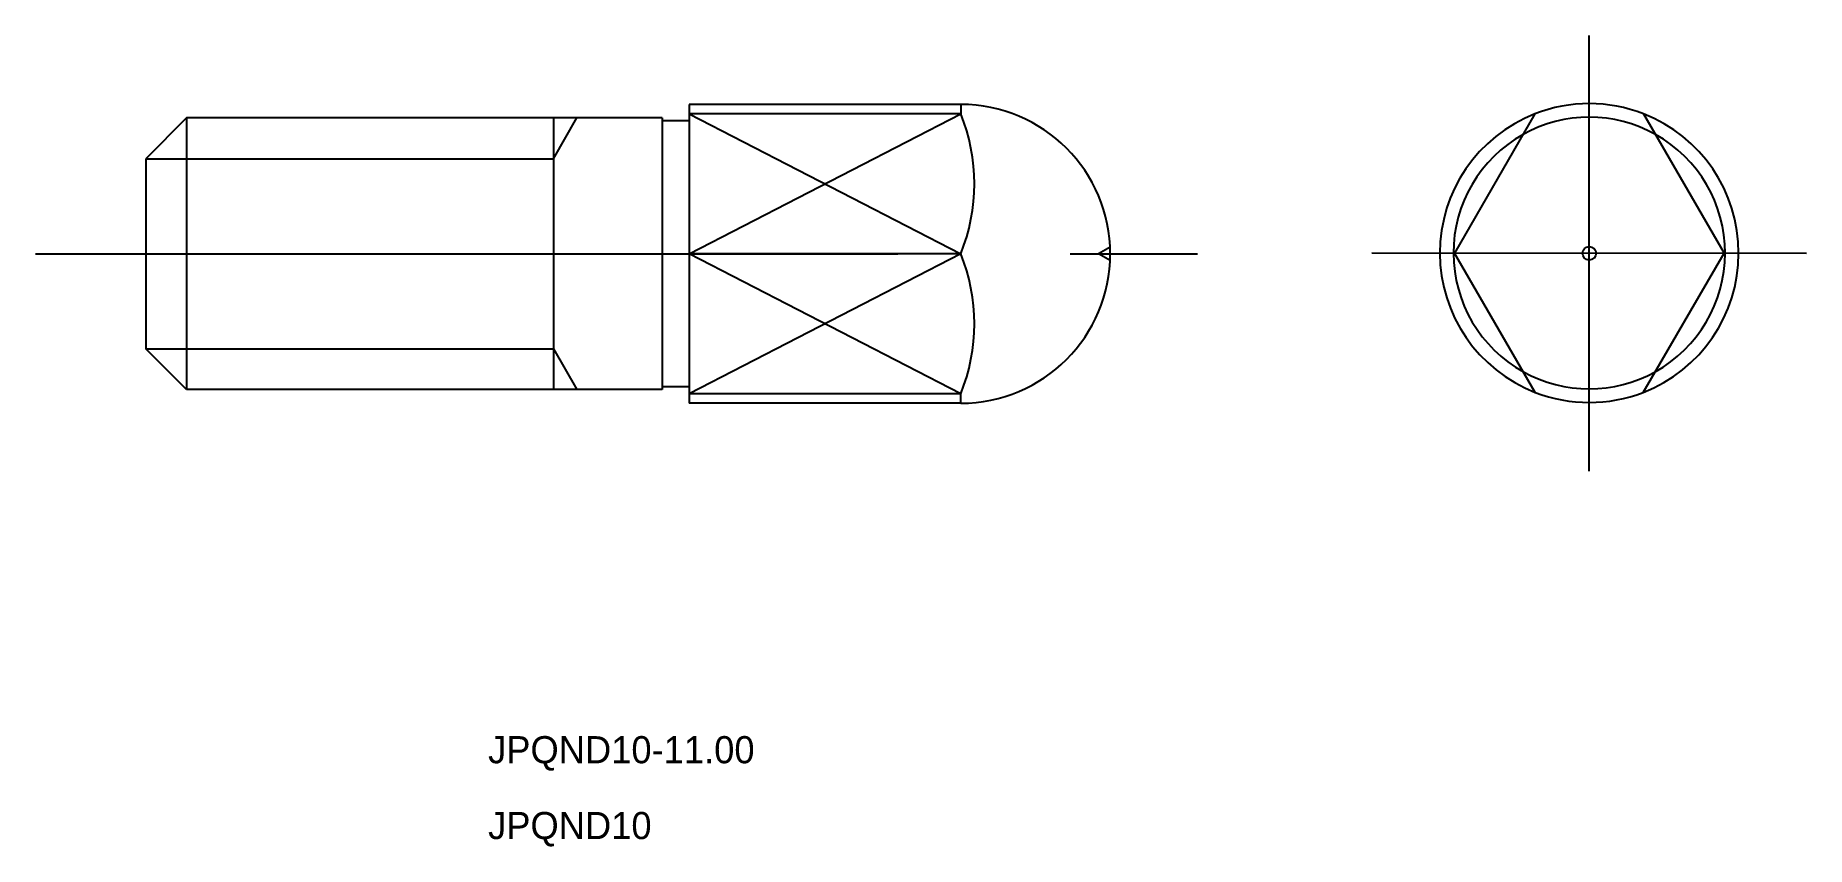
# Model space of a CAD drawing. Extents: x 540 to 605.2, y 570.8 to 600.7.
import ezdxf

# ---------------------------------------------------------------- set-up
doc = ezdxf.new("R2010")
doc.units = 0
for name, pattern in [('CENTER', [50.8, 31.75, -6.35, 6.35, -6.35]), ('DASHED', [19.05, 12.7, -6.35]), ('PHANTOM', [63.5, 31.75, -6.35, 6.35, -6.35, 6.35, -6.35])]:
    doc.linetypes.add(name, pattern=pattern)
doc.layers.get('0').update_dxf_attribs({"linetype": 'CONTINUOUS'})
doc.layers.add('CENTER', color=1, linetype='CENTER')

msp = doc.modelspace()

# ---------------------------------------------------------------- linework, layer by layer
at = {"color": 7, "linetype": 'CONTINUOUS'}
for p, q in [((564.025, 598.166), (564.025, 587.166)), ((574.025, 598.166), (564.025, 598.166)), ((574.025, 598.166), (574.025, 597.818)), ((545.525, 597.666), (544.025, 596.166)), ((563.025, 597.666), (545.525, 597.666)), ((545.525, 597.666), (545.525, 587.666)), ((559.025, 597.666), (559.025, 587.666)), ((563.025, 597.666), (563.025, 587.666)), ((564.025, 597.566), (563.025, 597.566)), ((574.025, 597.818), (564.025, 597.818)), ((595.162, 597.818), (592.201, 592.688)), ((599.162, 597.818), (602.124, 592.688)), ((544.025, 596.166), (544.025, 589.166)), ((574.025, 592.666), (564.025, 592.666)), ((595.174, 587.566), (592.201, 592.688)), ((599.15, 587.566), (602.124, 592.688)), ((545.525, 587.666), (544.025, 589.166)), ((563.025, 587.666), (545.525, 587.666)), ((564.025, 587.766), (563.025, 587.766)), ((574.025, 587.514), (564.025, 587.514)), ((574.025, 587.166), (574.025, 587.514)), ((574.025, 587.166), (564.025, 587.166)), ((574.525, 587.188), (574.525, 587.166))]:
    msp.add_line(p, q, dxfattribs=at)
at = {"color": 3, "linetype": 'CONTINUOUS'}
for p, q in [((559.025, 596.166), (559.891, 597.666)), ((564.025, 592.666), (574.025, 597.818)), ((564.025, 597.818), (574.025, 592.666)), ((544.025, 596.166), (559.025, 596.166)), ((574.025, 587.514), (564.025, 592.666)), ((574.025, 592.666), (564.025, 587.514)), ((544.025, 589.166), (559.025, 589.166)), ((559.025, 589.166), (559.891, 587.666))]:
    msp.add_line(p, q, dxfattribs=at)
at = {"color": 3, "linetype": 'DASHED'}
for p in [(579.52, 592.912), (579.52, 592.419)]:
    msp.add_line(p, (579.092, 592.666), dxfattribs=at)
at = {"color": 7, "linetype": 'CONTINUOUS'}
msp.add_circle((597.162, 592.685), 0.25, dxfattribs=at)
for centre, radius, start, end in [((574.025, 592.666), 5.5, 270, 90), ((597.162, 592.694), 5.5, 68.67631, 111.32369), ((567.639, 595.242), 6.886, 338.03158, 21.96842), ((597.162, 592.694), 5, 119.17738, 240.95945), ((597.162, 592.694), 5, 299.04055, 60.82262), ((567.639, 590.09), 6.886, 338.03158, 21.96842), ((597.162, 592.694), 5.5, 248.81315, 291.18685)]:
    msp.add_arc(centre, radius, start, end, dxfattribs=at)
at = {"color": 3, "linetype": 'PHANTOM'}
for start, end in [(111.32369, 248.81315), (291.18685, 68.67631)]:
    msp.add_arc((597.162, 592.694), 5.5, start, end, dxfattribs=at)
at = {"color": 3, "linetype": 'DASHED'}
for start, end in [(60.82262, 119.17738), (240.95945, 299.04055)]:
    msp.add_arc((597.162, 592.694), 5, start, end, dxfattribs=at)
at = {"layer": 'CENTER', "color": 1, "linetype": 'CONTINUOUS'}
for p, q in [((597.162, 584.666), (597.162, 600.704)), ((589.162, 592.704), (605.162, 592.685))]:
    msp.add_line(p, q, dxfattribs=at)
at = {"layer": 'CENTER', "color": 1, "linetype": 'CENTER'}
msp.add_line((539.957, 592.666), (582.741, 592.666), dxfattribs=at)

# ---------------------------------------------------------------- texts
at = {"color": 7, "linetype": 'CONTINUOUS'}
for s, p in [('JPQND10-11.00', (556.622, 573.913)), ('JPQND10', (556.622, 571.122))]:
    msp.add_text(s, height=1, dxfattribs=at).set_placement(p)

doc.saveas('drawing.dxf')
